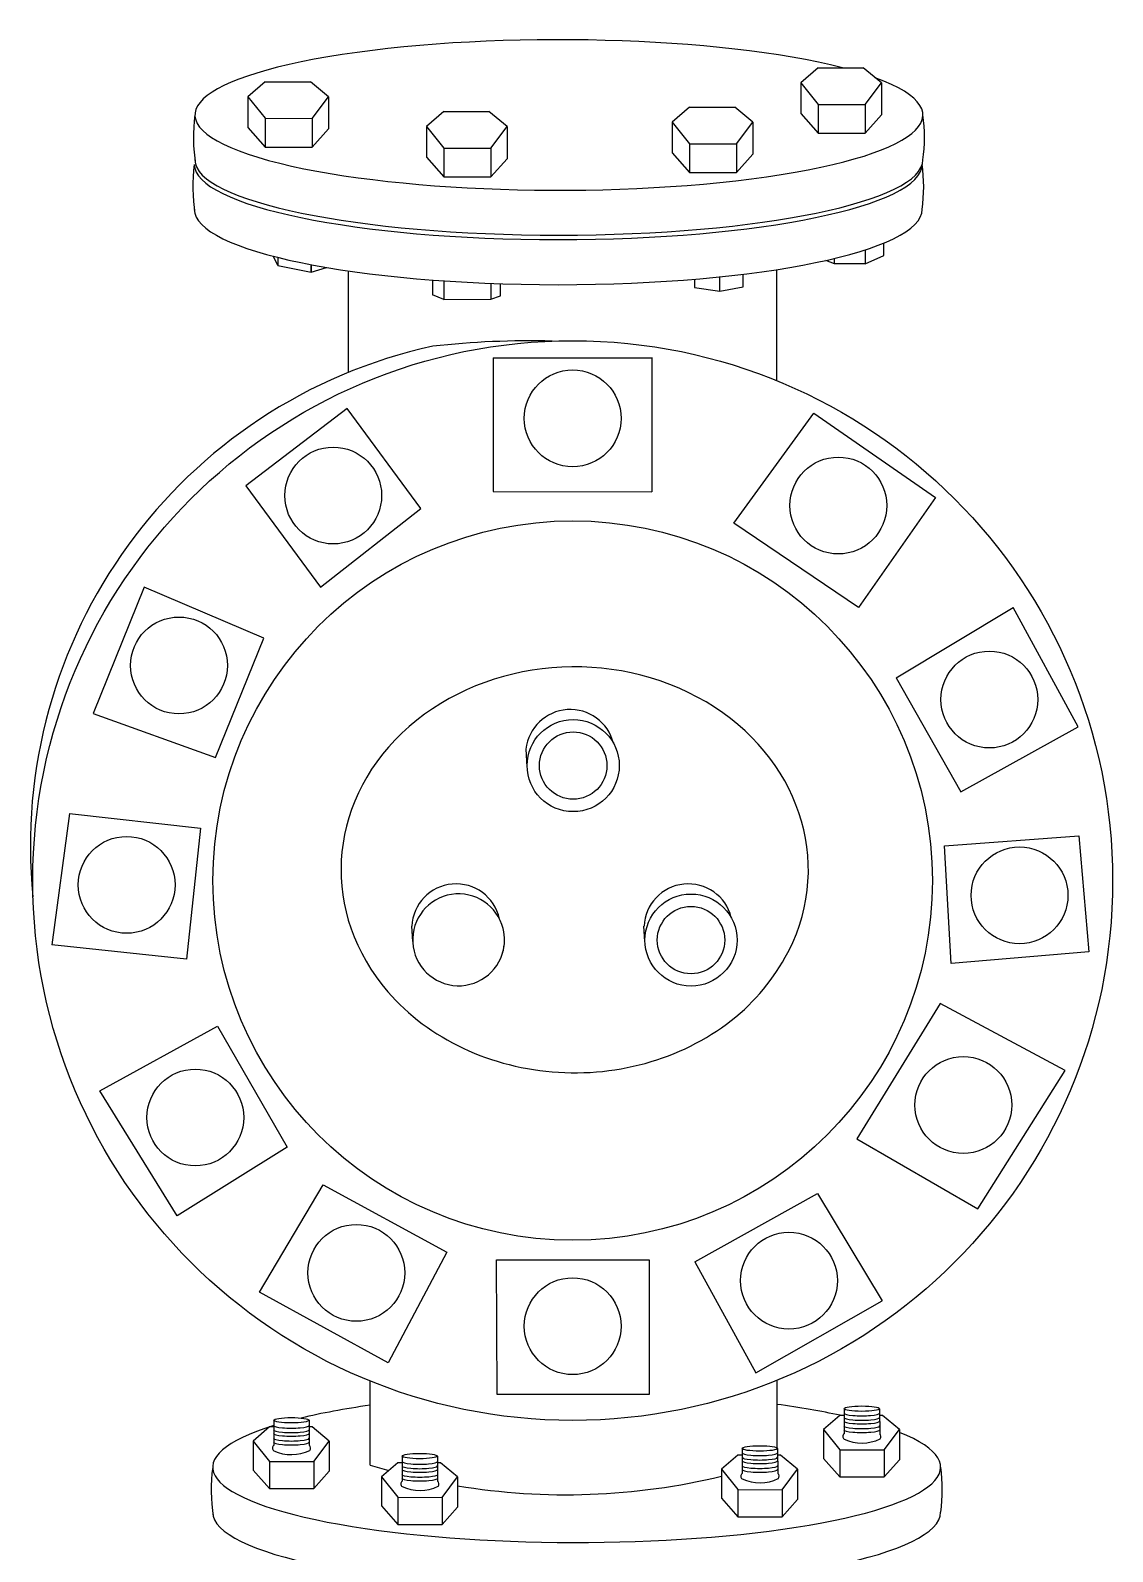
# Model space of a CAD drawing. Header units: millimetres. Extents: x 270980 to 377517, y 122245 to 152875.
# Drawn here: x 357875 to 366637, y 133314 to 145633 of the extents above; entities that cross this region are included whole.
import ezdxf

# ---------------------------------------------------------------- set-up
doc = ezdxf.new("R2010")
doc.units = ezdxf.units.MM

msp = doc.modelspace()

# ---------------------------------------------------------------- linework, layer by layer
for p, q in [((364253, 145330), (364112, 145208)), ((364253, 145330), (364619, 145330)), ((364766, 145208), (364619, 145330)), ((359776, 145217), (359635, 145095)), ((359776, 145217), (360142, 145217)), ((360289, 145095), (360142, 145217)), ((364112, 145208), (364112, 144960)), ((364112, 145208), (364253, 145034)), ((364634, 145033), (364766, 145208)), ((364766, 145208), (364766, 144949)), ((359635, 145095), (359635, 144847)), ((359635, 145095), (359776, 144921)), ((360157, 144920), (360289, 145095)), ((360289, 145095), (360289, 144835)), ((363212, 145011), (363071, 144889)), ((363212, 145011), (363578, 145011)), ((363725, 144889), (363578, 145011)), ((364253, 145034), (364634, 145033)), ((364253, 145034), (364253, 144800)), ((364634, 145033), (364634, 144800)), ((359776, 144921), (360157, 144920)), ((359776, 144921), (359776, 144687)), ((360157, 144920), (360157, 144687)), ((361222, 144976), (361081, 144854)), ((361222, 144976), (361588, 144976)), ((361735, 144854), (361588, 144976)), ((363071, 144889), (363071, 144641)), ((363071, 144889), (363212, 144715)), ((363593, 144714), (363725, 144889)), ((363725, 144889), (363725, 144630)), ((364112, 144960), (364253, 144800)), ((364634, 144800), (364766, 144949)), ((359635, 144847), (359776, 144687)), ((360157, 144687), (360289, 144835)), ((361081, 144854), (361081, 144605)), ((361081, 144854), (361222, 144680)), ((361603, 144679), (361735, 144854)), ((361735, 144854), (361735, 144594)), ((364253, 144800), (364634, 144800)), ((359776, 144687), (360157, 144687)), ((361222, 144680), (361603, 144679)), ((361222, 144680), (361222, 144446)), ((361603, 144679), (361603, 144446)), ((363071, 144641), (363212, 144481)), ((363212, 144715), (363593, 144714)), ((363212, 144715), (363212, 144481)), ((363593, 144714), (363593, 144481)), ((363593, 144481), (363725, 144630)), ((361081, 144605), (361222, 144446)), ((361603, 144446), (361735, 144594)), ((361222, 144446), (361603, 144446)), ((363212, 144481), (363593, 144481)), ((359879, 143730), (359844, 143803)), ((359879, 143795), (359879, 143730)), ((364385, 143743), (364315, 143770)), ((359879, 143730), (360149, 143676)), ((360149, 143676), (360149, 143736)), ((360149, 143736), (360149, 143676)), ((360149, 143676), (360272, 143714)), ((360448, 143686), (360448, 142862)), ((363919, 142795), (363919, 143696)), ((361222, 143605), (361222, 143454)), ((361603, 143585), (361603, 143456)), ((363458, 143522), (363458, 143637)), ((361222, 143454), (361131, 143492)), ((361222, 143454), (361603, 143456)), ((361603, 143456), (361682, 143482)), ((361623, 142980), (361623, 141900)), ((361623, 142980), (362906, 142980)), ((362906, 142985), (362906, 141895)), ((360440, 142570), (359618, 141945)), ((361036, 141762), (360440, 142570)), ((359618, 141945), (360223, 141125)), ((361623, 141900), (362906, 141895)), ((360223, 141125), (361036, 141762)), ((361897, 139668), (361888, 139813)), ((358192, 139291), (358049, 138228)), ((365276, 139029), (366365, 139109)), ((366365, 139109), (366446, 138171)), ((365330, 138075), (365276, 139029)), ((360971, 138255), (360963, 138378)), ((362850, 138255), (362843, 138378)), ((366446, 138171), (365330, 138075)), ((360625, 134014), (360625, 134696)), ((363919, 134701), (363919, 134155)), ((364430, 134417), (364297, 134302)), ((364463, 134417), (364430, 134417)), ((364463, 134471), (364463, 134268)), ((364750, 134471), (364752, 134268)), ((364774, 134417), (364750, 134417)), ((364912, 134302), (364774, 134417)), ((359811, 134323), (359679, 134208)), ((359845, 134323), (359811, 134323)), ((359845, 134377), (359845, 134174)), ((360131, 134377), (360133, 134174)), ((360156, 134323), (360132, 134323)), ((360294, 134208), (360156, 134323)), ((364297, 134302), (364297, 134068)), ((364297, 134302), (364430, 134138)), ((364788, 134137), (364912, 134302)), ((364912, 134302), (364912, 134058)), ((359679, 134208), (359679, 133974)), ((359679, 134208), (359811, 134044)), ((360170, 134043), (360294, 134208)), ((360294, 134208), (360294, 133964)), ((359811, 134044), (360170, 134043)), ((359811, 134044), (359811, 133824)), ((360170, 134043), (360170, 133824)), ((360850, 134033), (360718, 133918)), ((360884, 134033), (360850, 134033)), ((360884, 134087), (360884, 133884)), ((361171, 134087), (361172, 133884)), ((361195, 134033), (361171, 134033)), ((361333, 133918), (361195, 134033)), ((363604, 134095), (363472, 133980)), ((363638, 134095), (363604, 134095)), ((363638, 134149), (363638, 133946)), ((363924, 134149), (363926, 133946)), ((363949, 134095), (363925, 134095)), ((364087, 133980), (363949, 134095)), ((364297, 134068), (364430, 133918)), ((364430, 134138), (364788, 134137)), ((364430, 134138), (364430, 133918)), ((364788, 134137), (364788, 133918)), ((364788, 133918), (364912, 134058)), ((359679, 133974), (359811, 133824)), ((360170, 133824), (360294, 133964)), ((360718, 133918), (360718, 133684)), ((360718, 133918), (360850, 133754)), ((361209, 133753), (361333, 133918)), ((361333, 133918), (361333, 133674)), ((363472, 133980), (363472, 133746)), ((363472, 133980), (363604, 133816)), ((363963, 133815), (364087, 133980)), ((364087, 133980), (364087, 133736)), ((364430, 133918), (364788, 133918)), ((359811, 133824), (360170, 133824)), ((363604, 133816), (363963, 133815)), ((363604, 133816), (363604, 133596)), ((363963, 133815), (363963, 133596)), ((360718, 133684), (360850, 133534)), ((360850, 133754), (361209, 133753)), ((360850, 133754), (360850, 133534)), ((361209, 133753), (361209, 133534)), ((361209, 133534), (361333, 133674)), ((363472, 133746), (363604, 133596)), ((363963, 133596), (364087, 133736)), ((363604, 133596), (363963, 133596)), ((360850, 133534), (361209, 133534))]:
    msp.add_line(p, q)
for points in [[(364634, 143856), (364634, 143743), (364786, 143811), (364786, 143911)], [(364634, 143743), (364385, 143743), (364385, 143786)], [(363253, 143618), (363253, 143551), (363458, 143522), (363645, 143557), (363645, 143658)], [(361131, 143611), (361131, 143492)], [(361682, 143482), (361682, 143482), (361681, 143582)], [(363571, 141643), (364218, 142533), (365204, 141851), (364579, 140959), (363571, 141643)], [(358383, 140102), (359374, 139745), (359765, 140712), (358795, 141124), (358383, 140102)], [(364884, 140391), (365833, 140958)], [(364884, 140391), (365409, 139466), (366360, 139994), (365833, 140958)], [(358192, 139291), (359253, 139171), (359140, 138111), (358049, 138228)], [(364566, 136657), (365546, 136090), (366253, 137209), (365242, 137752), (364566, 136657)], [(358436, 137045), (359391, 137568), (359954, 136589), (359064, 136034), (358436, 137045)], [(359731, 135414), (360246, 136285)], [(360246, 136285), (361248, 135739), (360771, 134841)], [(363255, 135661), (364249, 136213), (364773, 135345)], [(361650, 135676), (362885, 135676), (362885, 134587), (361655, 134587), (361650, 135676)], [(363255, 135661), (363749, 134761), (364773, 135345)], [(360771, 134841), (359731, 135414), (359731, 135414)]]:
    msp.add_lwpolyline(points)
for centre, radius in [((362266, 138748), 4372), ((362266, 142491), 392), ((360327, 141866), 392), ((364417, 141785), 392), ((362266, 138748), 2913), ((359078, 140490), 392), ((365640, 140214), 392), ((362270, 139679), 373), ((362270, 139679), 273), ((358654, 138713), 392), ((365884, 138628), 392), ((363224, 138266), 373), ((363224, 138266), 273), ((365429, 136930), 392), ((359210, 136829), 392), ((360514, 135571), 392), ((364017, 135508), 392), ((362266, 135139), 392)]:
    msp.add_circle(centre, radius)
for centre, radius, start, end in [((360609, 144766), 1414, 172.5962, 188.8783), ((363688, 144766), 1426, 352.6558, 7.3442), ((360604, 144366), 1414, 172.5962, 188.8783), ((363682, 144366), 1426, 352.6558, 7.3442), ((362017, 139029), 4142, 102.3037, 185.7223), ((361922, 136040), 7079, 88.5596, 96.3926), ((362246, 139772), 361, 14.1984, 173.5), ((361322, 138362), 359, 12.3776, 177.5081), ((363202, 138362), 359, 13.9438, 177.5081), ((361342, 138268), 372, 14.0824, 352.8285), ((361342, 138268), 372, 343.3355, 14.0824), ((362427, 139010), 1793, 311.8508, 334.7988), ((359863, 134152), 28.7, 129.1476, 230.8524), ((360113, 134151), 31.1, 321.8729, 48.8814), ((364481, 134246), 28.7, 129.1476, 230.8524), ((364607, 134539), 346, 245.3922, 295.3397), ((364731, 134245), 31.1, 321.8729, 48.8814), ((359989, 134445), 346, 245.3922, 295.3397), ((360753, 133815), 1414, 172.5962, 188.8783), ((362212, 139141), 5367, 252.7976, 254.4987), ((362212, 139141), 5367, 260.5765, 283.5736), ((363656, 133924), 28.7, 129.1476, 230.8524), ((363906, 133923), 31.1, 321.8729, 48.8814), ((363832, 133815), 1426, 352.6558, 7.3442), ((360902, 133862), 28.7, 129.1476, 230.8524), ((361028, 134155), 346, 245.3922, 295.3397), ((361152, 133861), 31.1, 321.8729, 48.8814), ((363782, 134217), 346, 245.3922, 295.3397)]:
    msp.add_arc(centre, radius, start, end)
for centre, major_axis, ratio, start_param, end_param in [((362154, 144948), (2947, 0), 0.20678, 0.67761, 6.800677), ((362149, 144548), (2947, 0), 0.20678, 3.141593, 6.282737), ((362154, 144584), (2947, 0), 0.20678, 3.141593, 6.283185), ((362149, 144183), (2947, 0), 0.20678, 3.141593, 6.283185), ((362282, 138835), (-1892, 0), 0.868853, 2.77603, 6.9283), ((362282, 138835), (-1892, 0), 0.868853, 6.9283, 8.641759), ((362298, 133997), (2947, 0), 0.20678, 2.174609, 2.429307), ((362298, 133997), (2947, 0), 0.20678, 0.760973, 0.988628), ((364607, 134435), (-143, 0), 0.152139, 0, 3.141593), ((362298, 133997), (2947, 0), 0.20678, 2.554371, 6.763226), ((359988, 134299), (-144, 0), 0.151554, 0, 3.141593), ((359988, 134335), (-143, 0), 0.152139, 0, 3.141593), ((364607, 134331), (-145, 0), 0.15083, 0, 3.141593), ((364607, 134300), (-145, 0), 0.150538, 0, 3.141593), ((364607, 134399), (-144, 0), 0.151554, 0, 3.141593), ((364607, 134370), (-144, 0), 0.151193, 0, 3.141593), ((359988, 134199), (-145, 0), 0.150538, 0, 3.141593), ((359988, 134270), (-144, 0), 0.151193, 0, 3.141593), ((359988, 134231), (-145, 0), 0.15083, 0, 3.141593), ((361028, 134043), (-143, 0), 0.152139, 0, 3.141593), ((363781, 134113), (-143, 0), 0.152139, 0, 3.141593), ((363781, 134077), (-143, 0), 0.152126, 0, 3.141593), ((363781, 134048), (-143, 0), 0.152117, 0, 3.141593), ((361028, 134007), (-144, 0), 0.151554, 0, 3.141593), ((361028, 133978), (-144, 0), 0.151193, 0, 3.141593), ((361028, 133939), (-145, 0), 0.15083, 0, 3.141593), ((363781, 134009), (-143, 0), 0.152109, 0, 3.141593), ((363781, 133978), (-143, 0), 0.152102, 0, 3.141593), ((361028, 133908), (-145, 0), 0.150538, 0, 3.141593), ((362298, 133632), (2947, 0), 0.20678, 3.141593, 6.283185)]:
    msp.add_ellipse(centre, major_axis=major_axis, ratio=ratio, start_param=start_param, end_param=end_param)
for centre in [(364607, 134471), (359988, 134377), (363781, 134149), (361027, 134087)]:
    msp.add_ellipse(centre, major_axis=(-143, 0), ratio=0.152139)

doc.saveas('drawing.dxf')
